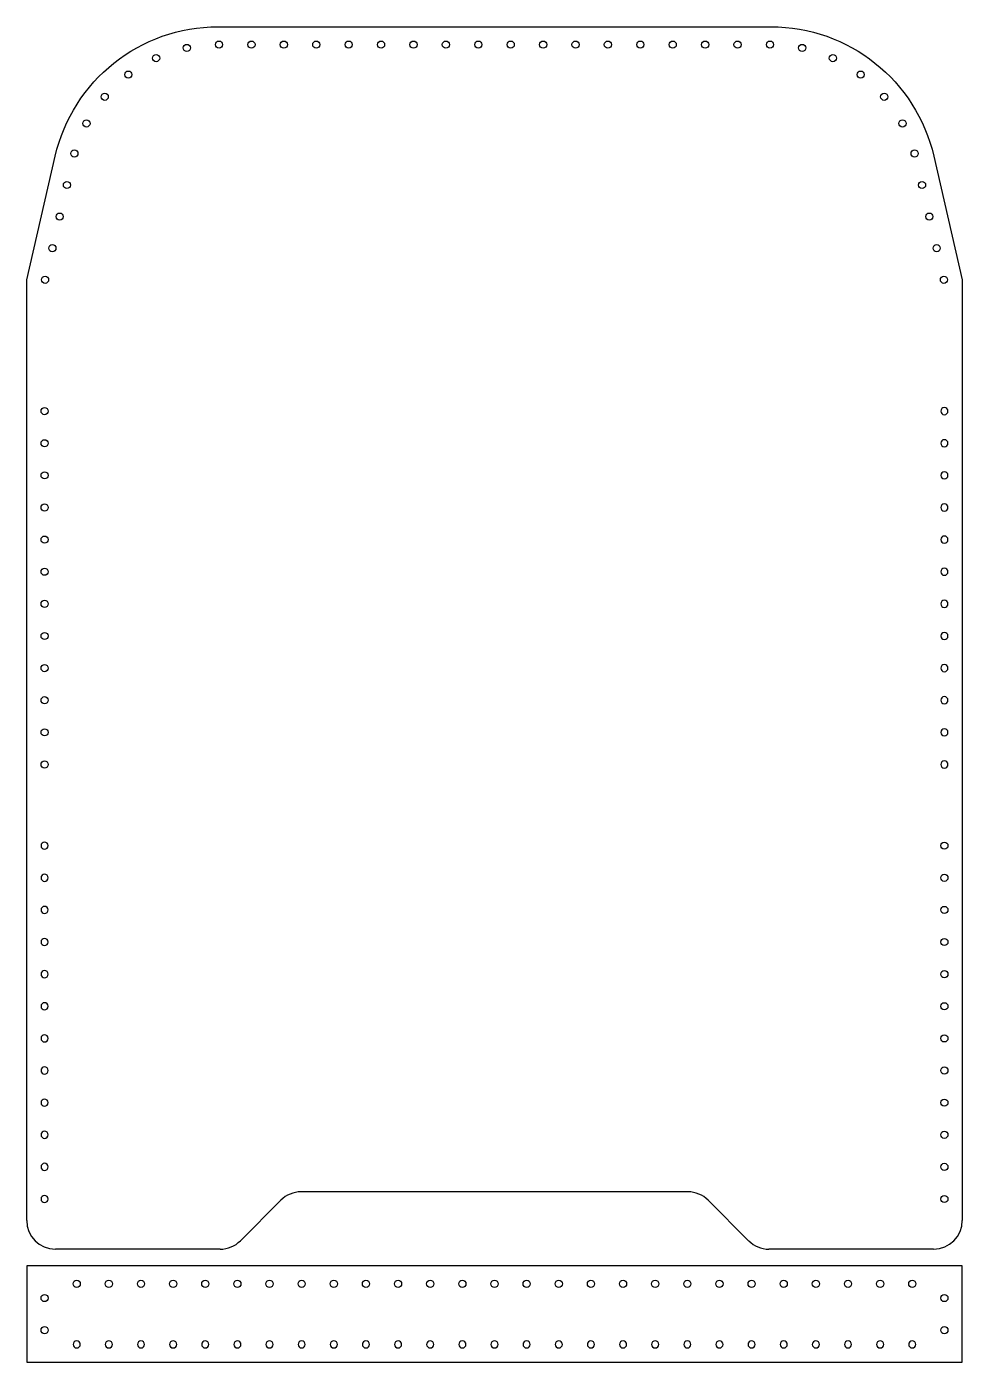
# Model space of a CAD drawing. Header units: millimetres. Extents: x 2219 to 2415, y 3041 to 3321.
import ezdxf

# ---------------------------------------------------------------- set-up
doc = ezdxf.new("R2010")
doc.units = ezdxf.units.MM

# ---------------------------------------------------------------- blocks, each defined once
blk = doc.blocks.new('*U1')
blk.add_circle((0, 0), 0.75)
blk = doc.blocks.new('*U2')
at = {"color": 0, "linetype": 'ByBlock', "lineweight": -2, "transparency": 16777216, "rotation": 90}
for p in [(2222.34, 3240.62), (2222.34, 3233.89), (2222.34, 3227.17), (2222.34, 3220.44), (2222.34, 3213.71), (2222.34, 3206.98), (2222.34, 3200.26), (2222.34, 3193.53), (2222.34, 3186.8), (2222.34, 3180.08), (2222.34, 3173.35), (2222.34, 3166.62)]:
    blk.add_blockref('*U1', p, dxfattribs=at)
blk = doc.blocks.new('*U3')
blk.add_circle((0, 0), 0.75)
blk = doc.blocks.new('*U4')
at = {"color": 0, "linetype": 'ByBlock', "lineweight": -2, "transparency": 16777216, "rotation": 90}
for p in [(2222.34, 3240.62), (2222.34, 3233.89), (2222.34, 3227.17), (2222.34, 3220.44), (2222.34, 3213.71), (2222.34, 3206.98), (2222.34, 3200.26), (2222.34, 3193.53), (2222.34, 3186.8), (2222.34, 3180.08), (2222.34, 3173.35), (2222.34, 3166.62)]:
    blk.add_blockref('*U3', p, dxfattribs=at)
blk = doc.blocks.new('*U7')
blk.add_circle((0, 0), 0.75)
blk = doc.blocks.new('*U8')
at = {"color": 0, "linetype": 'ByBlock', "lineweight": -2, "transparency": 16777216, "rotation": 90}
for p in [(2222.34, 3240.62), (2222.34, 3233.89), (2222.34, 3227.17), (2222.34, 3220.44), (2222.34, 3213.71), (2222.34, 3206.98), (2222.34, 3200.26), (2222.34, 3193.53), (2222.34, 3186.8), (2222.34, 3180.08), (2222.34, 3173.35), (2222.34, 3166.62)]:
    blk.add_blockref('*U7', p, dxfattribs=at)
blk = doc.blocks.new('*U5')
blk.add_circle((0, 0), 0.75)
blk = doc.blocks.new('*U6')
at = {"color": 0, "linetype": 'ByBlock', "lineweight": -2, "transparency": 16777216, "rotation": 90}
for p in [(2222.34, 3240.62), (2222.34, 3233.89), (2222.34, 3227.17), (2222.34, 3220.44), (2222.34, 3213.71), (2222.34, 3206.98), (2222.34, 3200.26), (2222.34, 3193.53), (2222.34, 3186.8), (2222.34, 3180.08), (2222.34, 3173.35), (2222.34, 3166.62)]:
    blk.add_blockref('*U5', p, dxfattribs=at)
blk = doc.blocks.new('*U26')
blk.add_circle((0, 0), 0.75)
blk = doc.blocks.new('*U27')
at = {"color": 0, "linetype": 'ByBlock', "lineweight": -2, "transparency": 16777216, "rotation": 180}
for p in [(2229.07, 3057.86), (2235.8, 3057.86), (2242.53, 3057.86), (2249.27, 3057.86), (2256, 3057.86), (2262.73, 3057.86), (2269.46, 3057.86), (2276.2, 3057.86), (2282.93, 3057.86), (2289.66, 3057.86), (2296.39, 3057.86), (2303.13, 3057.86), (2309.86, 3057.86), (2316.59, 3057.86), (2323.32, 3057.86), (2330.06, 3057.86), (2336.79, 3057.86), (2343.52, 3057.86), (2350.25, 3057.86), (2356.99, 3057.86), (2363.72, 3057.86), (2370.45, 3057.86), (2377.18, 3057.86), (2383.92, 3057.86), (2390.65, 3057.86), (2397.38, 3057.86), (2404.11, 3057.86)]:
    blk.add_blockref('*U26', p, dxfattribs=at)
blk = doc.blocks.new('*U28')
blk.add_circle((0, 0), 0.75)
blk = doc.blocks.new('*U30')
at = {"color": 0, "linetype": 'ByBlock', "lineweight": -2, "transparency": 16777216, "rotation": 180}
for p in [(2229.07, 3057.86), (2235.8, 3057.86), (2242.53, 3057.86), (2249.27, 3057.86), (2256, 3057.86), (2262.73, 3057.86), (2269.46, 3057.86), (2276.2, 3057.86), (2282.93, 3057.86), (2289.66, 3057.86), (2296.39, 3057.86), (2303.13, 3057.86), (2309.86, 3057.86), (2316.59, 3057.86), (2323.32, 3057.86), (2330.06, 3057.86), (2336.79, 3057.86), (2343.52, 3057.86), (2350.25, 3057.86), (2356.99, 3057.86), (2363.72, 3057.86), (2370.45, 3057.86), (2377.18, 3057.86), (2383.92, 3057.86), (2390.65, 3057.86), (2397.38, 3057.86), (2404.11, 3057.86)]:
    blk.add_blockref('*U28', p, dxfattribs=at)
blk = doc.blocks.new('*U31')
blk.add_circle((0, 0), 0.75)
blk = doc.blocks.new('*U32')
at = {"color": 0, "linetype": 'ByBlock', "lineweight": -2, "transparency": 16777216}
for p, rotation in [((2252.14, 3316.68), 192.0607104277265), ((2258.88, 3317.37), 180), ((2265.67, 3317.37), 180), ((2272.46, 3317.37), 180), ((2279.25, 3317.37), 180), ((2286.04, 3317.37), 180), ((2292.83, 3317.37), 180), ((2299.62, 3317.37), 180), ((2306.41, 3317.37), 180), ((2313.2, 3317.37), 180), ((2319.99, 3317.37), 180), ((2326.78, 3317.37), 180), ((2333.57, 3317.37), 180), ((2340.35, 3317.37), 180), ((2347.14, 3317.37), 180), ((2353.93, 3317.37), 180), ((2360.72, 3317.37), 180), ((2367.51, 3317.37), 180), ((2374.3, 3317.37), 180), ((2381.04, 3316.68), 167.9392895722707), ((2245.7, 3314.55), 204.5093248075847), ((2387.48, 3314.55), 155.4906751924129), ((2239.88, 3311.09), 216.9579391874429), ((2393.3, 3311.09), 143.0420608125551), ((2234.94, 3306.45), 229.406553567301), ((2398.24, 3306.45), 130.5934464326973), ((2231.11, 3300.86), 241.8551679471591), ((2402.07, 3300.86), 118.1448320528395), ((2228.58, 3294.57), 254.3037823270173), ((2404.6, 3294.57), 105.6962176729817), ((2227.02, 3287.97), 256.9999999999982), ((2406.16, 3287.97), 102.9999999999997), ((2225.49, 3281.35), 256.9999999999982), ((2407.69, 3281.35), 102.9999999999997), ((2223.97, 3274.74), 256.9999999999982), ((2409.22, 3274.74), 102.9999999999997), ((2222.44, 3268.12), 256.9999999999982), ((2410.74, 3268.12), 102.9999999999997)]:
    blk.add_blockref('*U31', p, dxfattribs=dict(at, rotation=rotation))

msp = doc.modelspace()

# ---------------------------------------------------------------- linework, layer by layer
for p, q in [((2218.59, 3071.12), (2218.59, 3268.12)), ((2414.59, 3268.12), (2414.59, 3071.12)), ((2357.11, 3077.12), (2276.08, 3077.12)), ((2271.83, 3075.36), (2263.35, 3066.88)), ((2369.83, 3066.88), (2361.35, 3075.36)), ((2259.11, 3065.12), (2224.59, 3065.12)), ((2408.59, 3065.12), (2374.08, 3065.12))]:
    msp.add_line(p, q)
msp.add_lwpolyline([(2218.59, 3268.12), (2224.56, 3293.99, -0.349216), (2258.67, 3321.12), (2374.51, 3321.12, -0.349216), (2408.62, 3293.99), (2414.59, 3268.12)], format="xyb")
msp.add_lwpolyline([(2218.59, 3061.61), (2218.59, 3041.43), (2414.59, 3041.43), (2414.59, 3061.61)], close=True)
for centre in [(2222.34, 3054.88), (2410.84, 3054.88), (2222.34, 3048.15), (2410.84, 3048.15)]:
    msp.add_circle(centre, 0.75)
for centre, start, end in [((2276.08, 3071.12), 90, 135), ((2357.11, 3071.12), 45, 90), ((2224.59, 3071.12), 180, 270), ((2408.59, 3071.12), 270, 0), ((2259.11, 3071.12), 270, 315), ((2374.08, 3071.12), 225, 270)]:
    msp.add_arc(centre, 6, start, end)

# ---------------------------------------------------------------- block references
for name in ['*U32', '*U2', '*U27']:
    msp.add_blockref(name, (0, 0))
at = {"xscale": -1}
msp.add_blockref('*U4', (4633.18, 0), dxfattribs=at)
at = {"xscale": -1, "rotation": 180}
for name, p in [('*U8', (0, 6316.24)), ('*U30', (0, 6103.03))]:
    msp.add_blockref(name, p, dxfattribs=at)
at = {"rotation": 180}
msp.add_blockref('*U6', (4633.18, 6316.24), dxfattribs=at)

doc.saveas('drawing.dxf')
